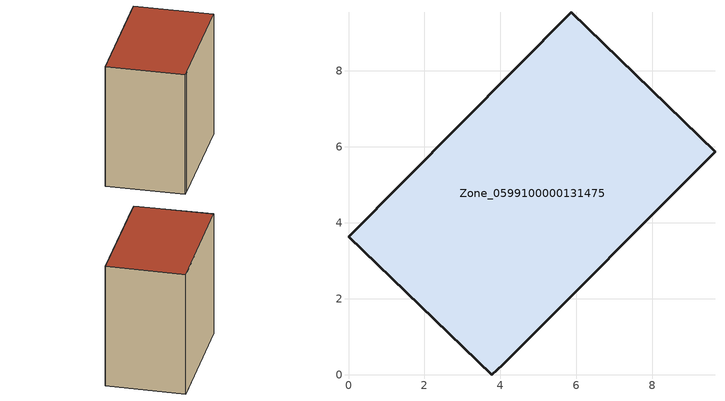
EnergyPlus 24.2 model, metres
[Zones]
Zone_0599100000131475
 floor ground (C_G): 5.86,9.55 9.65,5.88 4.06,0.27 3.77,0 0,3.64 z0
 wall outside (C_F): 3.77,0 4.06,0.27 9.65,5.88 5.86,9.55 0,3.64 3.77,0 z0:8.74
 roof outside (C_R): 9.65,5.88 5.86,9.55 0,3.64 3.77,0 4.06,0.27 z8.74
[BUILDING]
Pand.0599100000131475: North Axis=0; Terrain=City; Loads Convergence Tolerance Value=0.04; Temperature Convergence Tolerance Value=0.4; Solar Distribution=FullExterior; Maximum Number of Warmup Days=25; Minimum Number of Warmup Days=1
[Site:Location]
Rotterdam.The.Hague.AP_ZH_NLD Design_Conditions: Latitude=51.96; Longitude=4.45; Time Zone=1; Elevation=-4.5
[SITE:GROUNDTEMPERATURE:BUILDINGSURFACE]
18, 18, 18, 18, 18, 18, 18, 18, 18, 18, 18, 18
[MATERIAL] Thermal Absorptance=0.9; Solar Absorptance=0.7; Visible Absorptance=0.7
Name | Roughness | Thickness | Conductivity | Density | Specific Heat
G.TC.1946 | MediumSmooth | 0.15 | 1 | 540 | 1210
F.TC.1946 | Rough | 0.3 | 0.857143 | 1920 | 840
R.TC.1946 | MediumRough | 0.2 | 0.909091 | 1500 | 1000
[CONSTRUCTION]
C_G: G.TC.1946
C_F: F.TC.1946
C_R: R.TC.1946
[ZONE]
Zone_0599100000131475: Type=1; Multiplier=1; Ceiling Height=Autocalculate; Volume=Autocalculate; Floor Area=autocalculate; Part of Total Floor Area=Yes
[ZONEINFILTRATION:DESIGNFLOWRATE]
Infil_Zone_0599100000131475: Zone or ZoneList or Space or SpaceList=Zone_0599100000131475; Schedule=AlwaysOn; Design Flow Rate Calculation Method=Flow/Area; Flow Rate per Floor Area=0.003; Constant Term Coefficient=1; Temperature Term Coefficient=0; Velocity Term Coefficient=0; Velocity Squared Term Coefficient=0
[HVACTEMPLATE:ZONE:IDEALLOADSAIRSYSTEM]
Zone_0599100000131475: Maximum Heating Supply Air Temperature=50; Minimum Cooling Supply Air Temperature=13; Maximum Heating Supply Air Humidity Ratio=0.0156; Minimum Cooling Supply Air Humidity Ratio=0.0077; Heating Limit=NoLimit; Cooling Limit=NoLimit; Dehumidification Control Type=ConstantSensibleHeatRatio; Cooling Sensible Heat Ratio=0.7; Dehumidification Setpoint=60; Humidification Control Type=None; Humidification Setpoint=30; Outdoor Air Method=None; Outdoor Air Flow Rate per Person=0.00944; Outdoor Air Flow Rate per Zone Floor Area=0; Outdoor Air Flow Rate per Zone=0; Demand Controlled Ventilation Type=None; Outdoor Air Economizer Type=NoEconomizer; Heat Recovery Type=None; Sensible Heat Recovery Effectiveness=0.7; Latent Heat Recovery Effectiveness=0.65
[ZONECONTROL:THERMOSTAT]
ThermostatControl_Zone_0599100000131475: Zone or ZoneList=Zone_0599100000131475; Control Type Schedule=DualSetpointControlType; Control 1=Thermostat_Zone_0599100000131475; Temperature Difference Between Cutout And Setpoint=0
[THERMOSTATSETPOINT:DUALSETPOINT]
Thermostat_Zone_0599100000131475: Heating Setpoint Temperature Schedule=HeatingSetpoint_Zone_0599100000131475; Cooling Setpoint Temperature Schedule=CoolingSetpoint_Zone_0599100000131475
[SCHEDULE:COMPACT]
HeatingSetpoint_Zone_0599100000131475: Through: 12/31, For: AllDays, Until: 24:00, 21
CoolingSetpoint_Zone_0599100000131475: Through: 12/31, For: AllDays, Until: 24:00, 24
DualSetpointControlType: Through: 12/31, For: AllDays, Until: 24:00, 4
AlwaysOn: Through: 12/31, For: AllDays, Until: 24:00, 1
